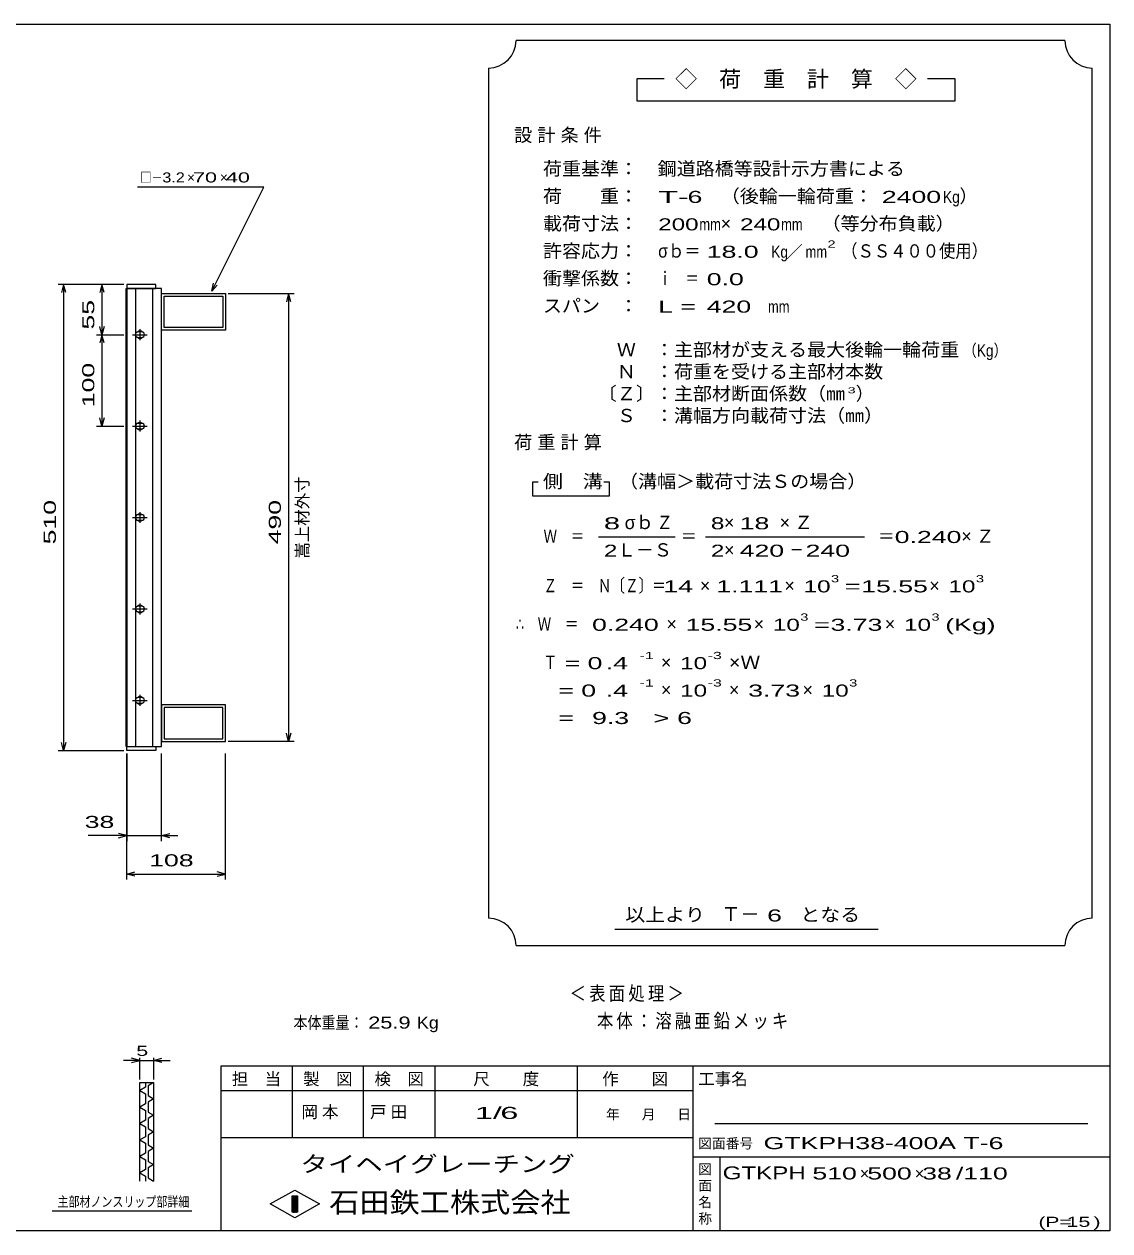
# Model space of a CAD drawing. Units: millimetres, scale not verified. Extents: x -1092 to 1039, y -770 to 632.
# Drawn here: x -148 to 1039, y -688 to 632 of the extents above; entities that cross this region are included whole.
import ezdxf
from ezdxf.enums import TextEntityAlignment as Align

# ---------------------------------------------------------------- set-up
doc = ezdxf.new("R2010")
doc.units = ezdxf.units.MM
doc.header["$LTSCALE"] = 6
for name, color, linetype, lineweight in [('0_2', 150, 'Continuous', 25), ('16', 3, 'Continuous', 25), ('22', 4, 'Continuous', 25), ('24', 2, 'Continuous', 25), ('32', 4, 'Continuous', 25)]:
    doc.layers.add(name, color=color, linetype=linetype, lineweight=lineweight)
doc.styles.add('ベクトル', font='')
doc.styles.get('ベクトル').set_extended_font_data('ベクトル')

msp = doc.modelspace()

# ---------------------------------------------------------------- linework, layer by layer
at = {"layer": '0_2'}
for p, q in [((-1037.4, 632.1), (1038.6, 632.1)), ((1038.6, 632.1), (1038.6, -687.9)), ((1038.6, -507.9), (66.6, -507.9)), ((66.6, -507.9), (66.6, -687.9)), ((144.6, -507.9), (144.6, -585.9)), ((222.6, -585.9), (222.6, -507.9)), ((300.6, -507.9), (300.6, -585.9)), ((456.6, -585.9), (456.6, -507.9)), ((582.6, -507.9), (582.6, -687.9)), ((582.6, -534.9), (66.6, -534.9)), ((1014.6, -570.9), (606.6, -570.9)), ((66.6, -585.9), (582.6, -585.9)), ((582.6, -606.9), (1038.6, -606.9)), ((612.6, -687.9), (612.6, -606.9)), ((120.6, -658.5), (147.6, -643.5)), ((147.6, -643.5), (174.6, -658.5)), ((147.6, -673.5), (120.6, -658.5)), ((144.6, -649.5), (150.6, -649.5)), ((144.6, -667.5), (144.6, -649.5)), ((144.6, -649.5), (145.8, -649.5)), ((145.8, -649.5), (145.8, -667.5)), ((147, -667.5), (147, -649.5)), ((147, -649.5), (148.2, -649.5)), ((174.6, -658.5), (147.6, -673.5)), ((148.2, -649.5), (148.2, -667.5)), ((149.4, -667.5), (149.4, -649.5)), ((149.4, -649.5), (150.6, -649.5)), ((150.6, -649.5), (150.6, -667.5)), ((150.6, -649.5), (150.6, -667.5)), ((150.6, -667.5), (144.6, -667.5)), ((145.8, -667.5), (147, -667.5)), ((148.2, -667.5), (149.4, -667.5)), ((1038.6, -687.9), (-1037.4, -687.9))]:
    msp.add_line(p, q, dxfattribs=at)
at = {"layer": '16'}
for p, q in [((-4.319, 347.415), (-36.319, 347.415)), ((-36.319, 347.415), (-36.319, 342.915)), ((-4.319, 342.915), (-4.319, 347.415)), ((-37.019, -158.085), (-37.019, 342.915)), ((-37.019, 342.915), (-36.319, 342.915)), ((-36.319, 342.915), (-4.319, 342.915)), ((-36.319, 342.915), (-36.319, -158.085)), ((1.681, 342.915), (-36.319, 342.915)), ((-26.819, 342.915), (-26.819, -158.085)), ((-7.819, -158.085), (-7.819, 342.915)), ((1.681, -158.085), (1.681, 342.915)), ((1.681, 297.415), (1.681, 337.415)), ((1.681, 337.415), (71.681, 337.415)), ((4.681, 300.415), (4.681, 334.415)), ((4.681, 334.415), (68.681, 334.415)), ((68.681, 334.415), (68.681, 300.415)), ((71.681, 337.415), (71.681, 297.415)), ((-29.819, 292.415), (-13.819, 292.415)), ((-19.819, 295.415), (-23.819, 295.415)), ((-21.819, 298.415), (-21.819, 286.415)), ((71.681, 297.415), (1.681, 297.415)), ((68.681, 300.415), (4.681, 300.415)), ((-23.819, 289.415), (-19.819, 289.415)), ((-21.819, 198.415), (-21.819, 186.415)), ((-29.819, 192.415), (-13.819, 192.415)), ((-19.819, 195.415), (-23.819, 195.415)), ((-23.819, 189.415), (-19.819, 189.415)), ((-29.819, 92.415), (-13.819, 92.415)), ((-19.819, 95.415), (-23.819, 95.415)), ((-21.819, 98.415), (-21.819, 86.415)), ((-23.819, 89.415), (-19.819, 89.415)), ((-29.819, -7.585), (-13.819, -7.585)), ((-19.819, -4.585), (-23.819, -4.585)), ((-23.819, -10.585), (-19.819, -10.585)), ((-21.819, -1.585), (-21.819, -13.585)), ((-19.819, -104.585), (-23.819, -104.585)), ((-21.819, -101.585), (-21.819, -113.585)), ((-29.819, -107.585), (-13.819, -107.585)), ((-23.819, -110.585), (-19.819, -110.585)), ((1.681, -112.585), (1.681, -152.585)), ((71.681, -112.585), (1.681, -112.585)), ((4.681, -115.585), (4.681, -149.585)), ((68.681, -115.585), (4.681, -115.585)), ((68.681, -149.585), (68.681, -115.585)), ((71.681, -152.585), (71.681, -112.585)), ((-36.319, -158.085), (-37.019, -158.085)), ((-36.319, -158.085), (-4.319, -158.085)), ((-36.319, -162.585), (-36.319, -158.085)), ((-36.319, -158.085), (1.681, -158.085)), ((-4.319, -158.085), (-4.319, -162.585)), ((1.681, -152.585), (71.681, -152.585)), ((4.681, -149.585), (68.681, -149.585)), ((-4.319, -162.585), (-36.319, -162.585))]:
    msp.add_line(p, q, dxfattribs=at)
for centre, radius, start, end in [((-23.819, 292.415), 3, 90, 270), ((-21.819, 292.415), 4, 46.6, 133.4), ((-19.819, 292.415), 3, 270, 90), ((-21.819, 292.415), 4, 226.6, 313.4), ((-23.819, 192.415), 3, 90, 270), ((-21.819, 192.415), 4, 46.6, 133.4), ((-21.819, 192.415), 4, 226.6, 313.4), ((-19.819, 192.415), 3, 270, 90), ((-23.819, 92.415), 3, 90, 270), ((-21.819, 92.415), 4, 46.6, 133.4), ((-19.819, 92.415), 3, 270, 90), ((-21.819, 92.415), 4, 226.6, 313.4), ((-23.819, -7.585), 3, 90, 270), ((-21.819, -7.585), 4, 46.6, 133.4), ((-21.819, -7.585), 4, 226.6, 313.4), ((-19.819, -7.585), 3, 270, 90), ((-23.819, -107.585), 3, 90, 270), ((-21.819, -107.585), 4, 46.6, 133.4), ((-19.819, -107.585), 3, 270, 90), ((-21.819, -107.585), 4, 226.6, 313.4)]:
    msp.add_arc(centre, radius, start, end, dxfattribs=at)
at = {"layer": '22'}
for p, q in [((113.681, 453.915), (-24.319, 453.915)), ((56.681, 339.915), (113.681, 453.915)), ((-39.319, 347.415), (-111.319, 347.415)), ((-105.319, 347.415), (-107.719, 338.415)), ((-102.919, 338.415), (-105.319, 347.415)), ((-105.319, 347.415), (-105.319, -162.585)), ((-39.319, 347.415), (-69.319, 347.415)), ((-63.319, 347.415), (-65.719, 338.415)), ((-60.919, 338.415), (-63.319, 347.415)), ((-63.319, 347.415), (-63.319, 292.415)), ((56.681, 339.915), (58.481, 348.675)), ((56.681, 339.915), (62.681, 346.515)), ((74.681, 337.415), (146.681, 337.415)), ((140.681, 337.415), (138.281, 328.415)), ((143.081, 328.415), (140.681, 337.415)), ((140.681, 337.415), (140.681, -152.585)), ((-69.319, 292.415), (-39.319, 292.415)), ((-63.319, 292.415), (-65.719, 301.415)), ((-63.319, 292.415), (-65.719, 283.415)), ((-60.919, 301.415), (-63.319, 292.415)), ((-60.919, 283.415), (-63.319, 292.415)), ((-63.319, 292.415), (-63.319, 192.414)), ((-63.319, 192.414), (-65.719, 201.414)), ((-60.919, 201.414), (-63.319, 192.414)), ((-69.319, 192.414), (-39.319, 192.414)), ((140.681, -152.585), (138.281, -143.585)), ((143.081, -143.585), (140.681, -152.585)), ((-105.319, -162.585), (-107.719, -153.585)), ((-102.919, -153.585), (-105.319, -162.585)), ((146.681, -152.585), (74.681, -152.585)), ((-111.319, -162.585), (-39.319, -162.585)), ((-36.319, -165.585), (-36.319, -261.585)), ((-36.319, -303.585), (-36.319, -165.585)), ((1.681, -261.585), (1.681, -165.585)), ((71.681, -303.585), (71.681, -165.585)), ((-36.319, -255.585), (-78.319, -255.585)), ((-36.319, -255.585), (-45.319, -253.185)), ((-45.319, -257.985), (-36.319, -255.585)), ((-36.319, -255.585), (1.681, -255.585)), ((1.681, -255.585), (10.681, -253.185)), ((10.681, -257.985), (1.681, -255.585)), ((1.681, -255.585), (19.681, -255.585)), ((-36.319, -297.585), (-27.319, -295.185)), ((-27.319, -299.985), (-36.319, -297.585)), ((-36.319, -297.585), (71.681, -297.585)), ((71.681, -297.585), (62.681, -295.185)), ((62.681, -299.985), (71.681, -297.585))]:
    msp.add_line(p, q, dxfattribs=at)
at = {"layer": '24', "color": 4}
for p, q in [((989.4, 614.1), (389.4, 614.1)), ((359.4, 584.1), (359.4, -345.9)), ((1019.4, -345.9), (1019.4, 584.1)), ((551.4, 572.1), (521.4, 572.1)), ((521.4, 572.1), (521.4, 548.1)), ((869.4, 572.1), (839.4, 572.1)), ((869.4, 548.1), (869.4, 572.1)), ((521.4, 548.1), (869.4, 548.1)), ((413.4, 131.1), (407.4, 131.1)), ((407.4, 131.1), (407.4, 116.1)), ((491.4, 131.1), (485.4, 131.1)), ((491.4, 116.1), (491.4, 131.1)), ((407.4, 116.1), (491.4, 116.1)), ((479.4, 71.1), (563.4, 71.1)), ((596.4, 71.1), (770.4, 71.1)), ((497.4, -357.9), (785.4, -357.9)), ((389.4, -375.9), (989.4, -375.9))]:
    msp.add_line(p, q, dxfattribs=at)
for centre, start, end in [((359.4, 614.1), 270, 0), ((1019.4, 614.1), 180, 270), ((359.4, -375.9), 0, 90), ((1019.4, -375.9), 90, 180)]:
    msp.add_arc(centre, 30, start, end, dxfattribs=at)
at = {"layer": '32'}
for p, q in [((-21.919, -501.485), (-39.919, -501.485)), ((-21.919, -501.485), (-30.919, -499.085)), ((-30.919, -503.885), (-21.919, -501.485)), ((-21.919, -522.485), (-21.919, -498.485)), ((-21.919, -501.485), (-6.919, -501.485)), ((-6.919, -498.485), (-6.919, -522.485)), ((-6.919, -501.485), (2.081, -499.085)), ((2.081, -503.885), (-6.919, -501.485)), ((-6.919, -501.485), (11.081, -501.485)), ((-21.919, -525.485), (-6.919, -525.485)), ((-21.919, -633.485), (-21.919, -525.485)), ((-15.919, -525.485), (-15.919, -530.885)), ((-6.919, -525.485), (-12.919, -529.085)), ((-6.919, -525.485), (-6.919, -633.485)), ((-15.919, -530.885), (-21.919, -534.485)), ((-21.919, -534.485), (-15.919, -538.085)), ((-15.919, -538.085), (-15.919, -548.885)), ((-12.919, -529.085), (-12.919, -539.885)), ((-12.919, -539.885), (-6.919, -543.485)), ((-15.919, -548.885), (-21.919, -552.485)), ((-21.919, -552.485), (-15.919, -556.085)), ((-6.919, -543.485), (-12.919, -547.085)), ((-12.919, -547.085), (-12.919, -557.885)), ((-15.919, -566.885), (-21.919, -570.485)), ((-15.919, -556.085), (-15.919, -566.885)), ((-12.919, -557.885), (-6.919, -561.485)), ((-6.919, -561.485), (-12.919, -565.085)), ((-12.919, -565.085), (-12.919, -575.885)), ((-21.919, -570.485), (-15.919, -574.085)), ((-15.919, -574.085), (-15.919, -584.885)), ((-12.919, -575.885), (-6.919, -579.485)), ((-6.919, -579.485), (-12.919, -583.085)), ((-15.919, -584.885), (-21.919, -588.485)), ((-21.919, -588.485), (-15.919, -592.085)), ((-15.919, -592.085), (-15.919, -602.885)), ((-12.919, -583.085), (-12.919, -593.885)), ((-12.919, -593.885), (-6.919, -597.485)), ((-15.919, -602.885), (-21.919, -606.485)), ((-21.919, -606.485), (-15.919, -610.085)), ((-6.919, -597.485), (-12.919, -601.085)), ((-12.919, -601.085), (-12.919, -611.885)), ((-15.919, -610.085), (-15.919, -620.885)), ((-12.919, -611.885), (-6.919, -615.485)), ((-6.919, -615.485), (-12.919, -619.085)), ((-12.919, -619.085), (-12.919, -629.885)), ((-15.919, -620.885), (-21.919, -624.485)), ((-21.919, -624.485), (-15.919, -628.085)), ((-15.919, -628.085), (-15.919, -633.485)), ((-12.919, -629.885), (-6.919, -633.485)), ((35.081, -666.485), (-117.919, -666.485))]:
    msp.add_line(p, q, dxfattribs=at)

# ---------------------------------------------------------------- texts
at = {"layer": '0_2', "style": 'ベクトル'}
for s, height, p in [('担\u3000当', 13.2, (78.6, -521.7)), ('製\u3000図', 13.2, (156.6, -521.7)), ('検\u3000図', 13.2, (234.6, -521.7)), ('尺\u3000\u3000度', 13.2, (342.6, -521.7)), ('作\u3000\u3000図', 13.2, (483.6, -521.7)), ('工事名', 13.2, (588.6, -521.7)), ('年', 11, (487.8, -560.4)), ('月', 11, (526.8, -560.4)), ('日', 11, (565.8, -560.4)), ('図面番号', 11, (588.6, -592.2)), ('図', 11, (588.6, -620.4)), ('面', 11, (588.6, -638.4)), ('名', 11, (588.6, -656.4)), ('称', 11, (588.6, -674.4))]:
    msp.add_text(s, height=height, dxfattribs=at).set_placement(p, align=Align.MIDDLE_LEFT)
at = {"layer": '0_2', "color": 222, "style": 'ベクトル'}
for s, height, width, p in [('タイヘイグレーチング', 17.6, 1.25, (153.6, -614.7)), ('石田鉄工株式会社', 21.99, 1.1, (185.1, -656.7))]:
    msp.add_text(s, height=height, dxfattribs=dict(at, width=width)).set_placement(p, align=Align.MIDDLE_LEFT)
at = {"layer": '22', "color": 2, "style": 'ベクトル'}
for s, height, width, p in [('□－', 11, 0.8, (-21.319, 464.415)), ('3.2', 11, 1.2, (2.681, 464.415)), (' 70 ', 11, 1.6, (29.681, 464.415)), (' 40 ', 11, 1.6, (65.681, 464.415)), (' 38 ', 13.2, 1.65, (-90.319, -240.585)), (' 108 ', 13.2, 1.65, (-19.819, -282.585)), ('本体重量：', 13.2, 0.85, (146.081, -460.085)), (' 25.9', 13.2, 1.35, (221.081, -460.085)), ('Kg', 13.2, 1.1, (281.081, -460.085)), ('1/', 13.2, 2, (344.4, -558.9)), (' 6 ', 13.2, 2, (362.4, -558.9)), ('GTKPH38-400A T-6              ', 13.2, 1.65, (660, -591.9)), ('GTKPH', 14.08, 1.4, (615.281, -624.485)), (' 510 ', 13.2, 1.65, (705.281, -625.085)), (' 500 ', 13.2, 1.65, (765.281, -625.085)), (' 38 ', 13.2, 1.65, (825.281, -625.085)), ('/', 13.2, 1.65, (870.281, -625.085)), (' 110 ', 13.2, 1.65, (870.281, -625.085)), ('(P=', 11, 1.55, (960.6, -678)), (' 15 ', 11, 1.6, (984.6, -678)), (')', 11, 1.6, (1020.6, -678))]:
    msp.add_text(s, height=height, dxfattribs=dict(at, width=width)).set_placement(p, align=Align.MIDDLE_LEFT)
for height, p in [(11, (29.681, 464.415)), (11, (65.681, 464.415)), (13.2, (765.281, -625.085)), (13.2, (825.281, -625.085))]:
    msp.add_text('×', height=height, dxfattribs=at).set_placement(p, align=Align.MIDDLE_LEFT)
at = {"layer": '22', "color": 2, "style": 'ベクトル', "width": 1.65}
for s, p in [(' 55 ', (-78.319, 289.915)), (' 100 ', (-78.319, 204.915)), (' 510 ', (-120.319, 54.915)), (' 490', (125.681, 54.915))]:
    msp.add_text(s, height=13.2, rotation=90, dxfattribs=at).set_placement(p, align=Align.MIDDLE_LEFT)
at = {"layer": '22', "color": 2, "style": 'ベクトル'}
msp.add_text('嵩上材外寸', height=13.2, rotation=90, dxfattribs=at).set_placement((155.681, 47.415), align=Align.MIDDLE_LEFT)
at = {"layer": '22', "color": 2, "attachment_point": 4, "style": 'ベクトル'}
for s, insert, char_height in [('\\T1.2;\\W0.85;＜表面処理＞', (447.9, -429), 15.4), ('\\T1.19;\\W0.85;本体：溶融亜鉛メッキ', (477.9, -459), 15.4), ('\\T1.25;岡本\u3000', (154.781, -558.485), 13.2), ('\\T1.25;戸田\u3000', (229.781, -558.485), 13.2)]:
    msp.add_mtext(s, dxfattribs=dict(at, insert=insert, char_height=char_height))
at = {"layer": '24', "style": 'ベクトル'}
for s, height, p in [('◇\u3000荷\u3000重\u3000計\u3000算\u3000◇', 17.6, (563.4, 572.1)), ('）', 14.52, (874.2, 444)), ('×', 14.52, (613.2, 414)), ('／', 13.2, (684.9, 383.1)), ('）', 14.52, (760.8, 228)), ('σｂ', 14.52, (508.2, 87)), ('×', 14.52, (616.8, 87)), ('Ｌ－Ｓ', 14.52, (500.4, 57)), ('×', 14.52, (616.8, 57)), ('×', 14.52, (590.4, 18)), ('×', 14.52, (682.8, 18)), ('×', 14.52, (841.2, 18)), ('×', 14.52, (553.8, -24)), ('×', 14.52, (649.2, -24)), ('×', 14.52, (792.6, -24)), ('×', 14.52, (547.8, -66)), ('×', 14.52, (547.8, -96)), ('×', 14.52, (622.2, -96)), ('×', 14.52, (702.6, -96)), ('Ｔ－', 15.4, (613.8, -341.4))]:
    msp.add_text(s, height=height, dxfattribs=at).set_placement(p, align=Align.MIDDLE_LEFT)
for s, height, width, p in [('荷重基準：\u3000', 14.52, 1.05, (418.8, 474)), ('鋼道路橋等設計示方書による', 14.52, 1.05, (544.2, 474)), ('荷\u3000\u3000重：\u3000', 14.52, 1.05, (418.8, 444)), ('T-', 13.2, 2, (544.8, 443.1)), (' 6 ', 13.2, 1.65, (568.8, 443.1)), ('（後輪一輪荷重：', 14.52, 1.05, (613.2, 444)), (' 2400', 13.2, 1.65, (781.2, 443.1)), ('Kg', 13.2, 0.85, (856.2, 443.1)), ('載荷寸法：\u3000', 14.52, 1.05, (418.8, 414)), ('\u3000（等分布負載）', 14.52, 1.05, (702.6, 414)), ('200', 13.2, 1.5, (544.8, 413.1)), ('mm', 13.2, 0.8, (589.8, 413.1)), ('240', 13.2, 1.5, (634.2, 413.1)), ('mm', 13.2, 0.8, (679.2, 413.1)), ('許容応力：\u3000', 14.52, 1.05, (418.8, 384)), ('σｂ＝', 14.52, 0.9, (544.8, 384)), (' 18.0', 13.2, 1.65, (589.8, 383.1)), ('Kg', 13.2, 0.85, (668.4, 383.1)), ('mm', 13.2, 0.8, (705.9, 383.1)), ('2', 7.918, 1.5, (729.9, 391.5)), ('（ＳＳ４００使用）', 14.52, 0.9, (744.9, 384)), ('衝撃係数：\u3000', 14.52, 1.05, (418.8, 354)), ('ｉ\u3000＝', 14.52, 0.75, (544.8, 354)), (' 0.0', 13.2, 1.65, (589.8, 353.1)), ('スパン\u3000：\u3000', 14.52, 1.05, (418.8, 324)), ('L =', 13.2, 1.65, (544.8, 323.1)), (' 420 ', 13.2, 1.65, (589.8, 323.1)), ('mm', 13.2, 0.8, (664.8, 323.1)), ('\u3000Ｗ\u3000：主部材が支える最大後輪一輪荷重', 14.52, 1.05, (478.8, 276)), ('（Kg）', 13.2, 0.85, (877.8, 275.1)), ('\u3000Ｎ\u3000：荷重を受ける主部材本数', 14.52, 1.05, (478.8, 252)), ('〔Ｚ〕：主部材断面係数（㎜', 14.52, 1.05, (478.8, 228)), ('3', 6.598, 1.8, (751.8, 231.6)), ('\u3000Ｓ\u3000：溝幅方向載荷寸法（㎜）', 14.52, 1.05, (478.8, 204)), ('側\u3000溝', 14.52, 1.1, (418.8, 132)), ('\u3000（溝幅＞載荷寸法Ｓの場合）', 14.52, 1.05, (481.2, 132)), ('8', 13.2, 1.8, (485.4, 86.1)), ('Ｚ', 14.52, 0.9, (543, 87)), ('8', 13.2, 1.5, (602.4, 86.1)), (' 18 ', 13.2, 1.65, (625.8, 86.1)), ('Ｗ\u3000＝', 14.52, 0.75, (419.4, 72)), ('＝', 14.52, 0.9, (569.4, 72)), ('＝', 14.52, 0.9, (785.4, 72)), ('0.240', 13.2, 1.65, (803.4, 71.1)), ('2', 13.2, 1.5, (485.4, 56.1)), ('2', 13.2, 1.5, (602.4, 56.1)), (' 420 ', 13.2, 1.65, (625.8, 56.1)), ('－', 14.52, 0.75, (688.8, 57)), (' 240 ', 13.2, 1.65, (697.8, 56.1)), ('Ｚ\u3000＝\u3000Ｎ〔Ｚ〕＝', 14.52, 0.75, (419.4, 18)), ('3', 7.918, 1.5, (733.8, 25.5)), ('3', 7.918, 1.5, (892.2, 25.5)), (' 14 ', 13.2, 1.65, (542.4, 17.1)), ('1.111', 13.2, 1.65, (608.4, 17.1)), ('10', 13.2, 1.5, (703.8, 17.1)), ('=', 13.2, 1.7, (748.8, 17.1)), ('15.55', 13.2, 1.65, (766.8, 17.1)), ('10', 13.2, 1.5, (862.2, 17.1)), ('3', 7.918, 1.5, (700.2, -16.5)), ('3', 7.918, 1.5, (843.6, -16.5)), ('∴\u3000Ｗ\u3000＝', 14.52, 0.75, (389.4, -24)), (' 0.240', 13.2, 1.65, (464.4, -24.9)), ('15.55', 13.2, 1.65, (574.8, -24.9)), ('10', 13.2, 1.5, (670.2, -24.9)), ('=', 13.2, 1.7, (715.2, -24.9)), ('3.73', 13.2, 1.65, (733.2, -24.9)), ('10', 13.2, 1.5, (813.6, -24.9)), ('(Kg)', 13.2, 1.65, (858.6, -24.9)), ('Ｔ', 14.52, 0.75, (419.4, -66)), (' = 0', 13.2, 1.65, (434.4, -66.9)), (' .4 ', 13.2, 1.65, (479.4, -66.9)), ('-1', 7.918, 1.65, (524.4, -58.5)), ('10', 13.2, 1.5, (568.8, -66.9)), ('-3', 7.918, 1.65, (598.8, -58.5)), ('×Ｗ', 14.52, 1.1, (622.2, -66)), ('  = 0', 13.2, 1.65, (419.4, -96.9)), (' .4 ', 13.2, 1.65, (479.4, -96.9)), ('-1', 7.918, 1.65, (524.4, -88.5)), ('10', 13.2, 1.5, (568.8, -96.9)), ('-3', 7.918, 1.65, (598.8, -88.5)), ('3.73', 13.2, 1.65, (643.2, -96.9)), ('10', 13.2, 1.5, (723.6, -96.9)), ('3', 7.918, 1.5, (753.6, -88.5)), ('  =', 13.2, 1.65, (419.4, -126.9)), (' 9.3', 13.2, 1.65, (464.4, -126.9)), ('>', 13.2, 1.7, (539.4, -126.9)), (' 6 ', 13.2, 1.65, (557.4, -126.9)), ('以上より\u3000', 14.52, 1.1, (508.8, -342)), (' 6 ', 13.2, 1.65, (655.8, -342.9)), ('となる', 14.52, 1.1, (700.2, -342))]:
    msp.add_text(s, height=height, dxfattribs=dict(at, width=width)).set_placement(p, align=Align.MIDDLE_LEFT)
at = {"layer": '24', "char_height": 14.52, "attachment_point": 4, "style": 'ベクトル'}
for s, insert in [('\\T1.28;設計条件', (387.3, 510)), ('\\T1.28;荷重計算', (387.3, 174)), ('\\T1.42;×Ｚ', (677.7, 87)), ('\\T1.42;×Ｚ', (876.3, 72))]:
    msp.add_mtext(s, dxfattribs=dict(at, insert=insert))
at = {"layer": '32', "color": 2, "style": 'ベクトル'}
for s, width, p in [(' 5 ', 1.6, (-32.419, -490.985)), ('主部材ノンスリップ部詳細', 0.8, (-111.919, -655.985))]:
    msp.add_text(s, height=11, dxfattribs=dict(at, width=width)).set_placement(p, align=Align.MIDDLE_LEFT)

doc.saveas('drawing.dxf')
